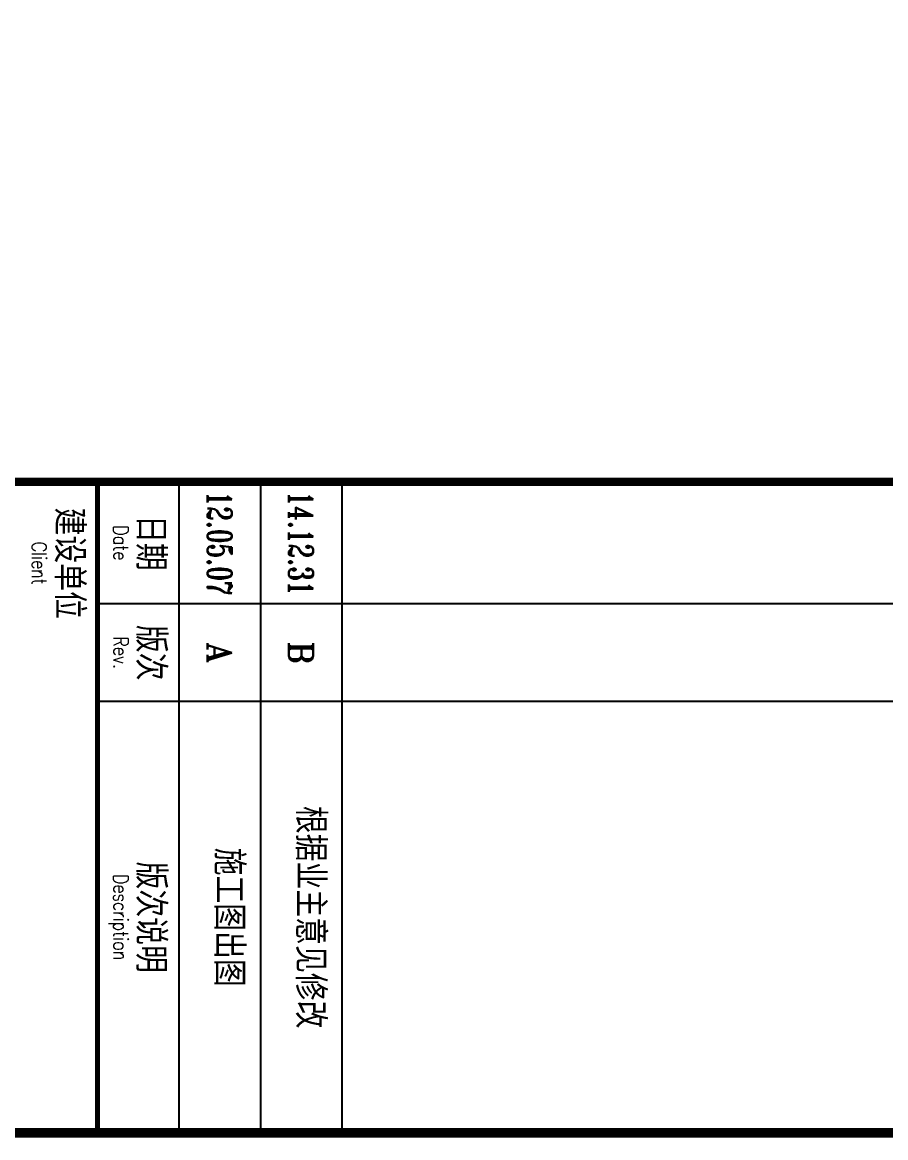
# Model space of a CAD drawing. Extents: x -345393 to -54719, y 203828 to 476815.
# Drawn here: x -78881 to -73578, y 214292 to 221146 of the extents above; entities that cross this region are included whole.
import ezdxf
from ezdxf.enums import TextEntityAlignment as Align

# ---------------------------------------------------------------- set-up
doc = ezdxf.new("R2010")
doc.units = 0
doc.header["$LTSCALE"] = 1000
doc.header["$MEASUREMENT"] = 0
doc.layers.get('0').update_dxf_attribs({"color": 252, "linetype": 'CONTINUOUS'})
doc.layers.add('图框', color=252, linetype='CONTINUOUS')
doc.styles.add('TKZ1_tjhts.shx', font='tjromant.shx', dxfattribs={"bigfont": 'tjhts.shx'})
doc.styles.add('TKZ2_tjkts.shx', font='tjromant.shx', dxfattribs={"bigfont": 'tjkts.shx'})

msp = doc.modelspace()

# ---------------------------------------------------------------- linework, layer by layer
for p, q in [((-78419.07386, 218322.36281), (-78419.07386, 214322.36281)), ((-77919.07386, 218322.36281), (-77919.07386, 217722.36281)), ((-77919.07386, 218322.36281), (-77919.07386, 214322.36281)), ((-69769.07397, 217572.36281), (-78419.07386, 217572.36281)), ((-69769.07397, 216972.36281), (-78419.07386, 216972.36281))]:
    msp.add_line(p, q)
for points, const_width in [([(-69769.07397, 218322.36281), (-98469.07386, 218322.36281)], 50), ([(-78419.07386, 218322.36281), (-78419.07386, 214322.36281)], 30)]:
    msp.add_lwpolyline(points, dxfattribs=dict(const_width=const_width))
at = {"layer": '图框'}
for p, q in [((-77419.07397, 218322.36281), (-77419.07397, 214322.36281)), ((-76919.07408, 218322.36281), (-76919.07408, 214322.36281))]:
    msp.add_line(p, q, dxfattribs=at)
at = {"layer": '图框', "const_width": 60}
msp.add_lwpolyline([(-69769.07397, 214322.36281), (-69769.07397, 254622.36281), (-98469.07397, 254622.36281), (-98469.07397, 214322.36281)], close=True, dxfattribs=at)

# ---------------------------------------------------------------- texts
at = {"style": 'TKZ2_tjkts.shx'}
for s, p in [('建设单位', (-78591.69775, 217822.36281)), ('日期', (-78091.69775, 217947.36281)), ('版次', (-78091.69775, 217272.36281)), ('版次说明', (-78091.69775, 215647.36281))]:
    msp.add_text(s, height=180, rotation=270, dxfattribs=at).set_placement(p, align=Align.MIDDLE_CENTER)
at = {"style": 'TKZ2_tjkts.shx', "width": 0.8}
for s, p in [('Date', (-78276.68493, 217947.36281)), ('Client', (-78776.68493, 217822.36281)), ('Rev.', (-78276.68493, 217272.36281)), ('Description', (-78276.68493, 215647.36281))]:
    msp.add_text(s, height=90, rotation=270, dxfattribs=at).set_placement(p, align=Align.MIDDLE_CENTER)
at = {"layer": '图框', "style": 'TKZ1_tjhts.shx', "width": 0.7}
for s, p in [('12.05.07', (-77669.07397, 217943.44976)), ('14.12.31', (-77169.07408, 217943.44976))]:
    msp.add_text(s, height=150, rotation=270, dxfattribs=at).set_placement(p, align=Align.MIDDLE_CENTER)
at = {"layer": '图框', "style": 'TKZ1_tjhts.shx'}
for s, height, p in [('A', 150, (-77669.07397, 217272.36281)), ('B', 150, (-77169.07408, 217272.36281)), ('根据业主意见修改', 180, (-77111.15749, 215647.36281)), ('施工图出图', 180, (-77611.15738, 215647.36281))]:
    msp.add_text(s, height=height, rotation=270, dxfattribs=at).set_placement(p, align=Align.MIDDLE_CENTER)

doc.saveas('drawing.dxf')
